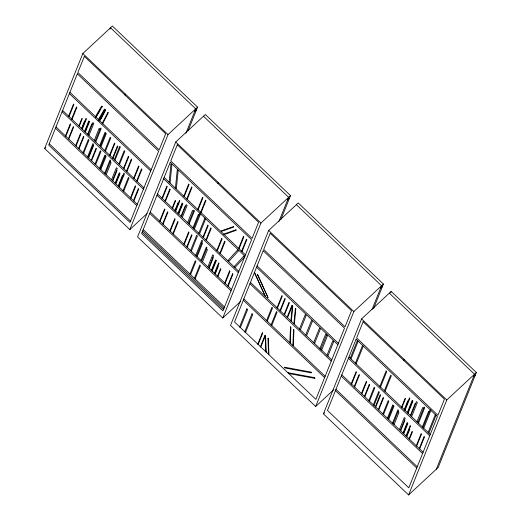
<?xml version="1.0" encoding="UTF-8"?>
<svg xmlns="http://www.w3.org/2000/svg" width="521" height="521" viewBox="0 0 521 521"><rect width="100%" height="100%" fill="white"/><g stroke="black" fill="none" stroke-linecap="round" stroke-linejoin="round"><path stroke-width="0.78" d="M146.935 213.675L129.827 229.572L44.65 148.485L82.819 53.526L112.399 26.05L197.576 107.137L188.068 130.791M68.616 116.183L73.481 104.096L73.904 104.506L69.046 116.593M71.598 119.022L76.457 106.935L76.88 107.339L72.022 119.426M65.418 135.89L70.276 123.803L70.706 124.206L65.848 136.294M110.022 29.085L110.55 27.769L195.733 108.856L185.919 133.259M68.401 138.723L73.259 126.636L73.682 127.039L68.824 139.127M78.873 125.906L81.888 118.417L82.266 118.775L79.257 126.264M81.537 128.44L84.545 120.95L84.93 121.315M81.921 128.798L86.089 118.423L86.473 118.788L82.298 129.162M75.63 145.606L80.488 133.519L80.918 133.93L76.053 146.017M84.597 131.351L88.765 120.97L89.534 121.699L85.359 132.08M84.982 131.715L89.15 121.334M78.606 148.446L83.471 136.359L83.894 136.762L79.036 148.85M87.658 134.262L91.826 123.887L92.21 124.252M88.036 134.626L92.907 122.52L93.793 123.366L88.928 135.473M83.028 152.653L88.381 139.348L89.026 139.967L83.679 153.265M87.548 156.951L92.894 143.653L93.539 144.265L88.192 157.57M94.249 140.54L99.114 128.433L100.006 129.28M95.135 141.386L100.488 128.081L101.133 128.694L95.786 141.999M88.622 157.974L93.48 145.887L93.051 145.483M91.175 160.403L96.033 148.316L96.457 148.719L91.598 160.807M99.654 145.685L105.001 132.38L106.291 133.61L100.944 146.915M100.299 146.297L105.646 132.992M94.998 164.05L100.351 150.745L100.996 151.357L95.649 164.662M125.014 95.056L125.411 94.067M104.819 150.602L110.165 137.297L110.81 137.909L105.463 151.214M99.518 168.348L104.864 155.043L106.154 156.274L100.807 169.579M100.162 168.96L105.509 155.662M109.586 155.141L114.451 143.054L114.874 143.457L110.016 155.545M104.682 173.265L110.029 159.96L110.673 160.572L105.327 173.877M112.569 157.974L117.427 145.887L117.85 146.297L112.992 158.384M106.212 174.724L111.077 162.617L110.191 161.77M114.333 159.66L119.687 146.355L120.331 146.968L114.978 160.273M111.54 179.791L116.404 167.684L117.29 168.53L112.425 180.637M118.853 163.959L124.2 150.654L124.845 151.272L119.498 164.571M112.81 181.002L116.978 170.621L116.593 170.256M115.102 183.184L119.276 172.809L120.038 173.532L115.864 183.913M115.486 183.548L119.654 173.174M123.497 168.381L128.355 156.293L128.778 156.697L123.92 168.784M118.163 186.095L122.331 175.72L122.715 176.085M118.547 186.459L123.861 173.128L124.506 173.74L119.159 187.046M126.473 171.214L131.331 159.126L131.754 159.53L126.896 171.617M123.028 190.732L128.374 177.427L129.026 178.039L123.672 191.344M133.708 178.097L138.566 166.01L138.99 166.414L134.131 178.501M136.684 180.937L141.543 168.85L141.966 169.253L137.108 181.341M130.458 197.85L135.317 185.763L135.74 186.166L130.882 198.254M133.435 200.683L138.293 188.595L138.723 188.999L133.858 201.086M129.827 229.572L168.003 134.613L197.576 107.137M280.995 219.25L290.503 195.596L205.326 114.509L175.746 141.986L137.57 236.944L222.754 318.031L240.455 301.587M161.979 198.221L166.837 186.134L167.261 186.538L162.402 198.625M164.955 201.054L169.813 188.967L170.243 189.37L165.378 201.458M159.667 221.054L164.532 208.967L164.955 209.37L160.097 221.458M162.65 223.887L167.508 211.8L167.931 212.203L163.073 224.29M172.236 207.938L175.245 200.448L175.623 200.813L172.614 208.302M174.9 210.471L177.908 202.982L178.286 203.346M175.277 210.836L179.452 200.455L179.83 200.819L175.662 211.2M169.879 230.77L174.737 218.683L175.167 219.087L170.308 231.174M183.796 196.15L188.654 184.063L189.084 184.467L184.226 196.554M177.954 213.382L182.129 203.008L182.891 203.737L178.723 214.111M178.338 213.747L182.506 203.372M172.861 233.61L177.72 221.523L178.143 221.926L173.285 234.014M186.779 198.989L191.637 186.902L192.06 187.306L187.202 199.393M181.015 216.3L185.189 205.919L185.567 206.283M181.399 216.664L186.264 204.558L187.15 205.398L182.285 217.504M187.612 222.571L192.477 210.464L193.363 211.311M188.498 223.418L193.845 210.113L194.489 210.731L189.143 224.03M183.789 244.01L188.648 231.923L189.071 232.327L184.213 244.414M197.706 209.39L202.565 197.303L202.988 197.706L198.13 209.794M193.011 227.716L198.364 214.418L199.009 215.03M193.656 228.335L199.758 213.167M186.765 246.843L191.624 234.756L192.047 235.16L187.189 247.247M200.683 212.223L205.541 200.136L205.964 200.539L201.106 212.627M194.392 229.032L200.494 213.864M190.595 250.49L196.691 235.323L197.426 236.026L191.331 251.187M217.934 183.516L218.338 182.526M198.807 233.239L204.903 218.071M199.543 233.936L205.639 218.768M202.949 237.179L207.807 225.092L208.231 225.495L203.372 237.583M195.746 255.394L201.842 240.227L202.578 240.923L196.482 256.091M189.937 274.026L195.284 260.721L195.929 261.34L190.582 274.645M197.127 256.703L202.474 243.405L201.829 242.786M205.925 240.012L210.784 227.924L211.213 228.328L206.349 240.415M200.995 260.389L206.342 247.091L206.987 247.703L201.64 261.008M194.457 278.325L199.804 265.026L200.448 265.638L195.101 278.943M202.526 261.848L207.397 249.741L206.511 248.901M207.853 266.921L212.718 254.815L213.61 255.655L208.739 267.761M209.123 268.126L213.291 257.752L212.913 257.387M216.853 250.412L221.712 238.325L222.135 238.729L217.277 250.816M211.415 270.314L215.59 259.933L216.352 260.663L212.184 271.044M211.8 270.679L215.974 260.298M219.829 253.252L224.688 241.164L225.118 241.568L220.259 253.655M214.476 273.225L218.651 262.851L219.035 263.216L214.86 273.59M215.238 273.955L218.253 266.465L217.869 266.101M217.524 276.123L220.533 268.634L220.917 268.999L217.902 276.488M238.625 248.393L243.483 236.306L243.906 236.71L239.048 248.797M241.601 251.226L246.459 239.139L246.889 239.543L242.031 251.63M222.754 318.031L260.923 223.073L290.503 195.596M373.616 308.465L383.43 284.056L298.246 202.969L268.667 230.445L230.497 325.404L315.674 406.491L333.968 389.5M278.846 221.718L288.654 197.316L203.477 116.229M266.589 320.552L271.936 307.247L272.581 307.865L267.234 321.17M277.022 307.696L281.887 295.609L282.31 296.013L277.452 308.1M271.109 324.857L276.456 311.551L277.1 312.164L271.754 325.469M280.005 310.529L284.863 298.442L285.287 298.846L280.428 310.933M284.121 314.45L288.986 302.362L289.409 302.766L284.551 314.853M287.104 317.289L291.962 305.202L292.385 305.606L287.527 317.693M310.861 271.975L311.258 270.985M299.477 329.07L305.267 314.664L306.153 315.511L300.363 329.91M305.69 334.983L311.48 320.578L312.366 321.424L306.576 335.824M313.675 342.584L319.464 328.184L320.35 329.025L314.56 343.43M319.887 348.497L325.677 334.091L327.449 335.785L321.659 350.184M320.773 349.344L326.563 334.938M326.986 355.25L332.776 340.851L333.661 341.698L327.872 356.097M315.674 406.491L353.85 311.532L383.43 284.056M323.424 413.863L361.594 318.904L391.173 291.428L476.35 372.515L438.181 467.474L408.601 494.95L323.424 413.863L324.603 412.769M350.268 358.272L357.426 340.467M351.004 358.969L358.161 341.164M372.072 309.428L381.58 285.775L296.397 204.688M355.42 363.17L362.577 345.364M356.149 363.873L363.306 346.068M351.219 383.795L356.077 371.707L356.501 372.111L351.642 384.198M390.639 292.75L391.173 291.428M354.195 386.628L359.054 374.54L359.483 374.944L354.619 387.031M361.431 393.511L366.289 381.424L366.712 381.828L361.854 393.922M364.407 396.351L369.265 384.264L369.695 384.667L364.83 396.755M368.829 400.558L374.176 387.253L374.82 387.871L369.474 401.17M379.874 386.452L386.152 370.835L386.797 371.447L380.519 387.064M373.349 404.856L378.695 391.551L379.34 392.17L373.993 405.475M375.335 406.751L380.193 394.664L380.617 395.068L375.758 407.155M384.387 390.75L390.665 375.133L391.31 375.745L385.032 391.369M378.311 409.584L383.169 397.497L383.599 397.901L378.741 409.994M403.788 360.434L404.185 359.451M382.863 413.921L388.21 400.616L388.861 401.229L383.508 414.534M387.383 418.22L392.73 404.915L394.019 406.146L388.673 419.451M388.028 418.832L393.375 405.527M392.547 423.137L397.894 409.832L398.539 410.444L393.192 423.749M394.078 424.595L398.943 412.489L398.057 411.642M401.58 407.116L405.11 398.324L405.494 398.689L401.958 407.474M404.237 409.649L407.774 400.857L408.151 401.222M404.622 410.014L409.519 397.829L409.903 398.194L405.006 410.379M399.399 429.662L404.27 417.555L405.156 418.396L400.291 430.509M407.298 412.56L412.196 400.375L412.958 401.105L408.06 413.29M407.683 412.925L412.58 400.74M400.669 430.867L404.843 420.493L404.459 420.128M402.967 433.055L407.135 422.674L407.904 423.404L403.729 433.785M410.359 415.471L415.257 403.293L415.641 403.658M403.352 433.42L407.52 423.039M410.743 415.836L416.455 401.626L417.341 402.473L411.629 416.683M406.028 435.966L410.196 425.592L410.581 425.957L406.406 436.331M406.79 436.696L409.799 429.206L409.421 428.842M409.07 438.864L412.085 431.381L412.463 431.74L409.454 439.229M416.95 421.75L422.668 407.539L423.553 408.386M417.842 422.596L424.12 406.979L424.765 407.591L418.487 423.208M422.355 426.894L428.633 411.277L429.278 411.89M423 427.513L430.157 409.708M416.253 445.755L421.118 433.667L421.541 434.071L416.683 446.158M423.736 428.21L430.893 410.405M419.236 448.588L424.094 436.5L424.517 436.904L419.659 448.991M428.151 432.41L435.309 414.605M428.887 433.114L436.044 415.309M408.601 494.95L446.777 399.991L476.35 372.515M436.331 469.193L474.507 374.234L389.324 293.147M101.074 118.827L105.529 110.263M96.489 116.554L97.284 115.18M98.085 113.812L99.283 111.754M100.084 110.38L100.879 109.013M101.68 107.639L102.481 106.271M98.658 120.286L104.916 109.553L104.493 109.136L98.241 119.869L98.658 120.286L100.423 118.645M44.65 148.485L45.828 147.384M194.672 111.494L196.521 109.775M287.592 199.953L289.442 198.234M380.519 288.413L382.368 286.693M473.446 376.872L475.295 375.153M82.819 53.526L168.003 134.613M175.746 141.986L260.923 223.073M268.667 230.445L353.85 311.532M361.594 318.904L446.777 399.991M164.161 177.459L245.469 254.86M257.087 265.918L338.396 343.319M163.633 178.775L244.942 256.182M256.553 267.234L337.862 344.642M348.953 357.015L430.261 434.416M69.912 92.295L151.22 169.696M348.419 358.337L429.727 435.738M69.378 93.617L150.693 171.018M157.531 193.942L238.846 271.343M250.458 282.402L331.766 359.809M157.003 195.264L238.312 272.665M249.93 283.724L331.239 361.125M341.789 374.82L423.104 452.221M62.624 110.432L143.933 187.834M341.262 376.136L422.57 453.544M62.09 111.748L143.399 189.149M243.828 298.891L325.143 376.292M243.3 300.207L324.609 377.608M150.243 212.08L231.552 289.481M335.96 389.33L417.269 466.731M149.716 213.395L231.024 290.803M335.433 390.646L416.741 468.047M55.994 126.916L137.303 204.317M55.467 128.238L136.776 205.639M143.216 229.553L224.525 306.954M142.689 230.875L223.997 308.276M49.234 143.731L130.543 221.132M142.161 232.19L223.47 309.591M290.49 326.849L289.852 342.701L290.288 343.059L290.92 327.214L290.49 326.849M293.525 329.376L292.893 345.228L293.33 345.586L293.961 329.734L293.525 329.376M292.372 305.755L290.881 320.884L291.317 321.255L292.802 306.127L292.372 305.755M295.407 308.347L293.916 323.482L294.352 323.854L295.837 308.719L295.407 308.347M170.96 164.213L169.149 182.207L170.054 182.982L171.865 164.981L170.96 164.213M177.29 169.625L175.479 187.619L176.378 188.394L178.189 170.4L177.29 169.625M77.336 73.832L48.707 145.053L130.016 222.454L158.644 151.233L77.336 73.832M84.356 56.359L77.863 72.51L159.172 149.918L165.665 133.76L84.356 56.359M170.256 162.291L141.627 233.512L222.936 310.913L251.565 239.693L170.256 162.291M177.283 144.818L170.79 160.969L252.099 238.377L258.592 222.22L177.283 144.818M229.566 270.92L224.707 283.007L225.131 283.417L229.989 271.33L229.566 270.92M232.542 273.759L227.684 285.847L228.113 286.25L232.972 274.163L232.542 273.759M263.183 250.751L234.554 321.971L315.863 399.373L344.492 328.152L263.183 250.751M270.21 233.278L263.711 249.435L345.019 326.836L351.519 310.679L270.21 233.278M246.863 308.862L239.614 326.901L240.344 327.598L247.599 309.559L246.863 308.862M252.014 313.759L244.759 331.805L245.495 332.502L252.75 314.463L252.014 313.759M262.343 332.776L257.758 344.173L258.136 344.537L262.721 333.14L262.343 332.776M265 335.309L260.422 346.712L260.8 347.071L265.384 335.674L265 335.309M356.11 339.21L327.475 410.431L408.79 487.832L437.419 416.611L356.11 339.21M363.13 321.737L356.638 337.895L437.946 415.296L444.439 399.138L363.13 321.737M104.962 109.488L99.159 120.664L99.583 121.074L105.385 109.905L104.962 109.488M107.919 112.38L102.109 123.555L102.533 123.972L108.335 112.796L107.919 112.38M101.556 106.212L95.304 116.945L95.727 117.362L101.979 106.636L101.556 106.212M237.739 249.878L228.081 260.402L228.934 261.301L238.592 250.777L237.739 249.878M243.711 256.169L234.053 266.7L234.906 267.599L244.564 257.074L243.711 256.169M233.278 226.648L221.125 230.92L221.503 231.376L233.655 227.097L233.278 226.648M235.902 229.82L223.756 234.092L224.128 234.548L236.28 230.275L235.902 229.82M310.939 372.098L284.492 367.201L285 367.989L311.454 372.886L310.939 372.098M314.515 377.621L288.061 372.717L288.569 373.505L315.023 378.409L314.515 377.621M254.886 273.121L254.495 272.932L265.319 296.364L254.886 273.121M257.628 274.463L257.237 274.267L268.061 297.706L257.628 274.463M265.619 336.247L265.228 335.934L265.821 351.851L266.211 352.163L265.619 336.247M268.335 338.409L267.95 338.096L268.543 354.013L268.927 354.326L268.335 338.409"/></g></svg>
